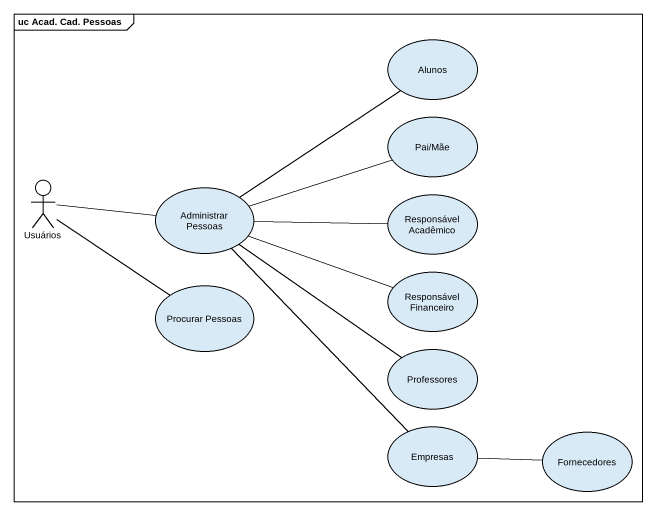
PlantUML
@startuml
mainframe uc Acad. Cad. Pessoas
usecase Alunos
usecase "Pai/Mãe" as Pai_Mãe
actor Usuários
usecase "Administrar Pessoas" as Administrar_Pessoas
usecase "Responsável Acadêmico" as Responsável_Acadêmico
usecase "Procurar Pessoas" as Procurar_Pessoas
usecase "Responsável Financeiro" as Responsável_Financeiro
usecase Professores
usecase Empresas
usecase Fornecedores
Usuários -right- Administrar_Pessoas
Usuários -- Procurar_Pessoas
Administrar_Pessoas -up- Alunos
Administrar_Pessoas -right- Pai_Mãe
Administrar_Pessoas -right- Responsável_Acadêmico
Administrar_Pessoas -right- Responsável_Financeiro
Administrar_Pessoas -- Professores
Administrar_Pessoas -- Empresas
Empresas -right- Fornecedores
@enduml
